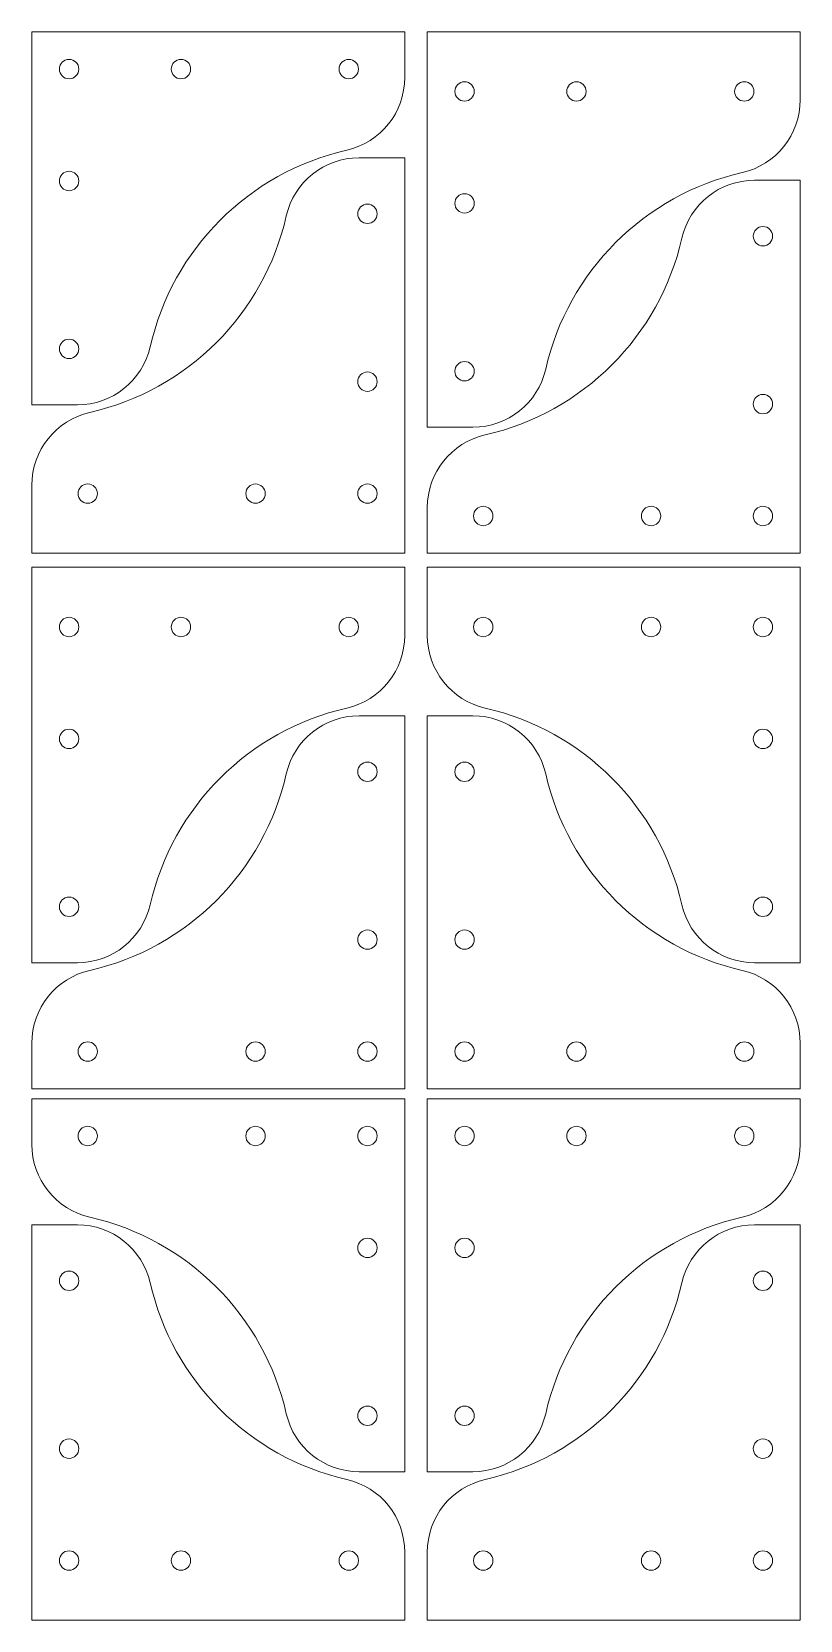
# Model space of a CAD drawing. Header units: inches. Extents: x -361 to 2602, y -61 to 1457.
# Drawn here: x 923.6 to 1129.7, y 503.7 to 929.5 of the extents above; entities that cross this region are included whole.
import ezdxf

# ---------------------------------------------------------------- set-up
doc = ezdxf.new("R2010")
doc.units = ezdxf.units.IN
doc.header["$MEASUREMENT"] = 0

msp = doc.modelspace()

# ---------------------------------------------------------------- linework, layer by layer
at = {"color": 1, "linetype": 'Continuous', "lineweight": 0}
for p, q in [((1023.64, 929.52), (923.64, 929.52)), ((923.64, 929.52), (923.64, 829.52)), ((1023.64, 917.27), (1023.64, 929.52)), ((1129.68, 929.52), (1029.68, 929.52)), ((1029.68, 929.52), (1029.68, 823.52)), ((1129.68, 911.27), (1129.68, 929.52)), ((1023.64, 895.72), (1011.39, 895.72)), ((1023.64, 789.72), (1023.64, 895.72)), ((1129.68, 889.72), (1117.43, 889.72)), ((1129.68, 789.72), (1129.68, 889.72)), ((923.64, 829.52), (935.89, 829.52)), ((1029.68, 823.52), (1041.93, 823.52)), ((923.64, 807.97), (923.64, 789.72)), ((1029.68, 801.97), (1029.68, 789.72)), ((923.64, 789.72), (1023.64, 789.72)), ((1029.68, 789.72), (1129.68, 789.72)), ((1023.64, 785.97), (923.64, 785.97)), ((923.64, 785.97), (923.64, 679.97)), ((1023.64, 767.72), (1023.64, 785.97)), ((1029.68, 767.72), (1029.68, 785.97)), ((1029.68, 785.97), (1129.68, 785.97)), ((1129.68, 785.97), (1129.68, 679.97)), ((1023.64, 746.16), (1011.39, 746.16)), ((1023.64, 646.16), (1023.64, 746.16)), ((1029.68, 746.16), (1041.93, 746.16)), ((1029.68, 646.16), (1029.68, 746.16)), ((923.64, 679.97), (935.89, 679.97)), ((1129.68, 679.97), (1117.43, 679.97)), ((923.64, 658.41), (923.64, 646.16)), ((1129.68, 658.41), (1129.68, 646.16)), ((923.64, 646.16), (1023.64, 646.16)), ((923.64, 631.27), (923.64, 643.52)), ((923.64, 643.52), (1023.64, 643.52)), ((1023.64, 643.52), (1023.64, 543.52)), ((1129.68, 646.16), (1029.68, 646.16)), ((1129.68, 643.52), (1029.68, 643.52)), ((1029.68, 643.52), (1029.68, 543.52)), ((1129.68, 631.27), (1129.68, 643.52)), ((923.64, 609.71), (935.89, 609.71)), ((923.64, 503.71), (923.64, 609.71)), ((1129.68, 609.71), (1117.43, 609.71)), ((1129.68, 503.71), (1129.68, 609.71)), ((1023.64, 543.52), (1011.39, 543.52)), ((1029.68, 543.52), (1041.93, 543.52)), ((1023.64, 521.96), (1023.64, 503.71)), ((1029.68, 521.96), (1029.68, 503.71)), ((1023.64, 503.71), (923.64, 503.71)), ((1029.68, 503.71), (1129.68, 503.71))]:
    msp.add_line(p, q, dxfattribs=at)
for centre in [(933.64, 919.52), (963.64, 919.52), (1008.64, 919.52), (1039.68, 913.52), (1069.68, 913.52), (1114.68, 913.52), (933.64, 889.52), (1039.68, 883.52), (1013.64, 880.72), (1119.68, 874.72), (933.64, 844.52), (1039.68, 838.52), (1013.64, 835.72), (1119.68, 829.72), (938.64, 805.72), (983.64, 805.72), (1013.64, 805.72), (1044.68, 799.72), (1089.68, 799.72), (1119.68, 799.72), (933.64, 769.97), (963.64, 769.97), (1008.64, 769.97), (1044.68, 769.97), (1089.68, 769.97), (1119.68, 769.97), (933.64, 739.97), (1119.68, 739.97), (1013.64, 731.16), (1039.68, 731.16), (933.64, 694.97), (1119.68, 694.97), (1013.64, 686.16), (1039.68, 686.16), (938.64, 656.16), (983.64, 656.16), (1013.64, 656.16), (1039.68, 656.16), (1069.68, 656.16), (1114.68, 656.16), (938.64, 633.52), (983.64, 633.52), (1013.64, 633.52), (1039.68, 633.52), (1069.68, 633.52), (1114.68, 633.52), (1013.64, 603.52), (1039.68, 603.52), (933.64, 594.71), (1119.68, 594.71), (1013.64, 558.52), (1039.68, 558.52), (933.64, 549.71), (1119.68, 549.71), (933.64, 519.71), (963.64, 519.71), (1008.64, 519.71), (1044.68, 519.71), (1089.68, 519.71), (1119.68, 519.71)]:
    msp.add_circle(centre, 2.6, dxfattribs=at)
for centre, radius, start, end in [((1003.64, 917.27), 20, 282.8396, 0), ((1109.68, 911.27), 20, 282.8396, 0), ((1023.64, 829.52), 70, 102.8396, 167.1604), ((1011.39, 875.72), 20, 90, 167.1604), ((1129.68, 823.52), 70, 102.8396, 167.1604), ((1117.43, 869.72), 20, 90, 167.1604), ((923.64, 895.72), 70, 282.8396, 347.1604), ((1029.68, 889.72), 70, 282.8396, 347.1604), ((935.89, 849.52), 20, 270, 347.1604), ((1041.93, 843.52), 20, 270, 347.1604), ((943.64, 807.97), 20, 102.8396, 180), ((1049.68, 801.97), 20, 102.8396, 180), ((1003.64, 767.72), 20, 282.8396, 0), ((1049.68, 767.72), 20, 180, 257.1604), ((1023.64, 679.97), 70, 102.8396, 167.1604), ((1011.39, 726.16), 20, 90, 167.1604), ((1041.93, 726.16), 20, 12.8396, 90), ((1029.68, 679.97), 70, 12.8396, 77.1604), ((923.64, 746.16), 70, 282.8396, 347.1604), ((1129.68, 746.16), 70, 192.8396, 257.1604), ((935.89, 699.97), 20, 270, 347.1604), ((1117.43, 699.97), 20, 192.8396, 270), ((943.64, 658.41), 20, 102.8396, 180), ((1109.68, 658.41), 20, 0, 77.1604), ((943.64, 631.27), 20, 180, 257.1604), ((1109.68, 631.27), 20, 282.8396, 0), ((935.89, 589.71), 20, 12.8396, 90), ((923.64, 543.52), 70, 12.8396, 77.1604), ((1129.68, 543.52), 70, 102.8396, 167.1604), ((1117.43, 589.71), 20, 90, 167.1604), ((1023.64, 609.71), 70, 192.8396, 257.1604), ((1029.68, 609.71), 70, 282.8396, 347.1604), ((1011.39, 563.52), 20, 192.8396, 270), ((1041.93, 563.52), 20, 270, 347.1604), ((1003.64, 521.96), 20, 0, 77.1604), ((1049.68, 521.96), 20, 102.8396, 180)]:
    msp.add_arc(centre, radius, start, end, dxfattribs=at)

doc.saveas('drawing.dxf')
